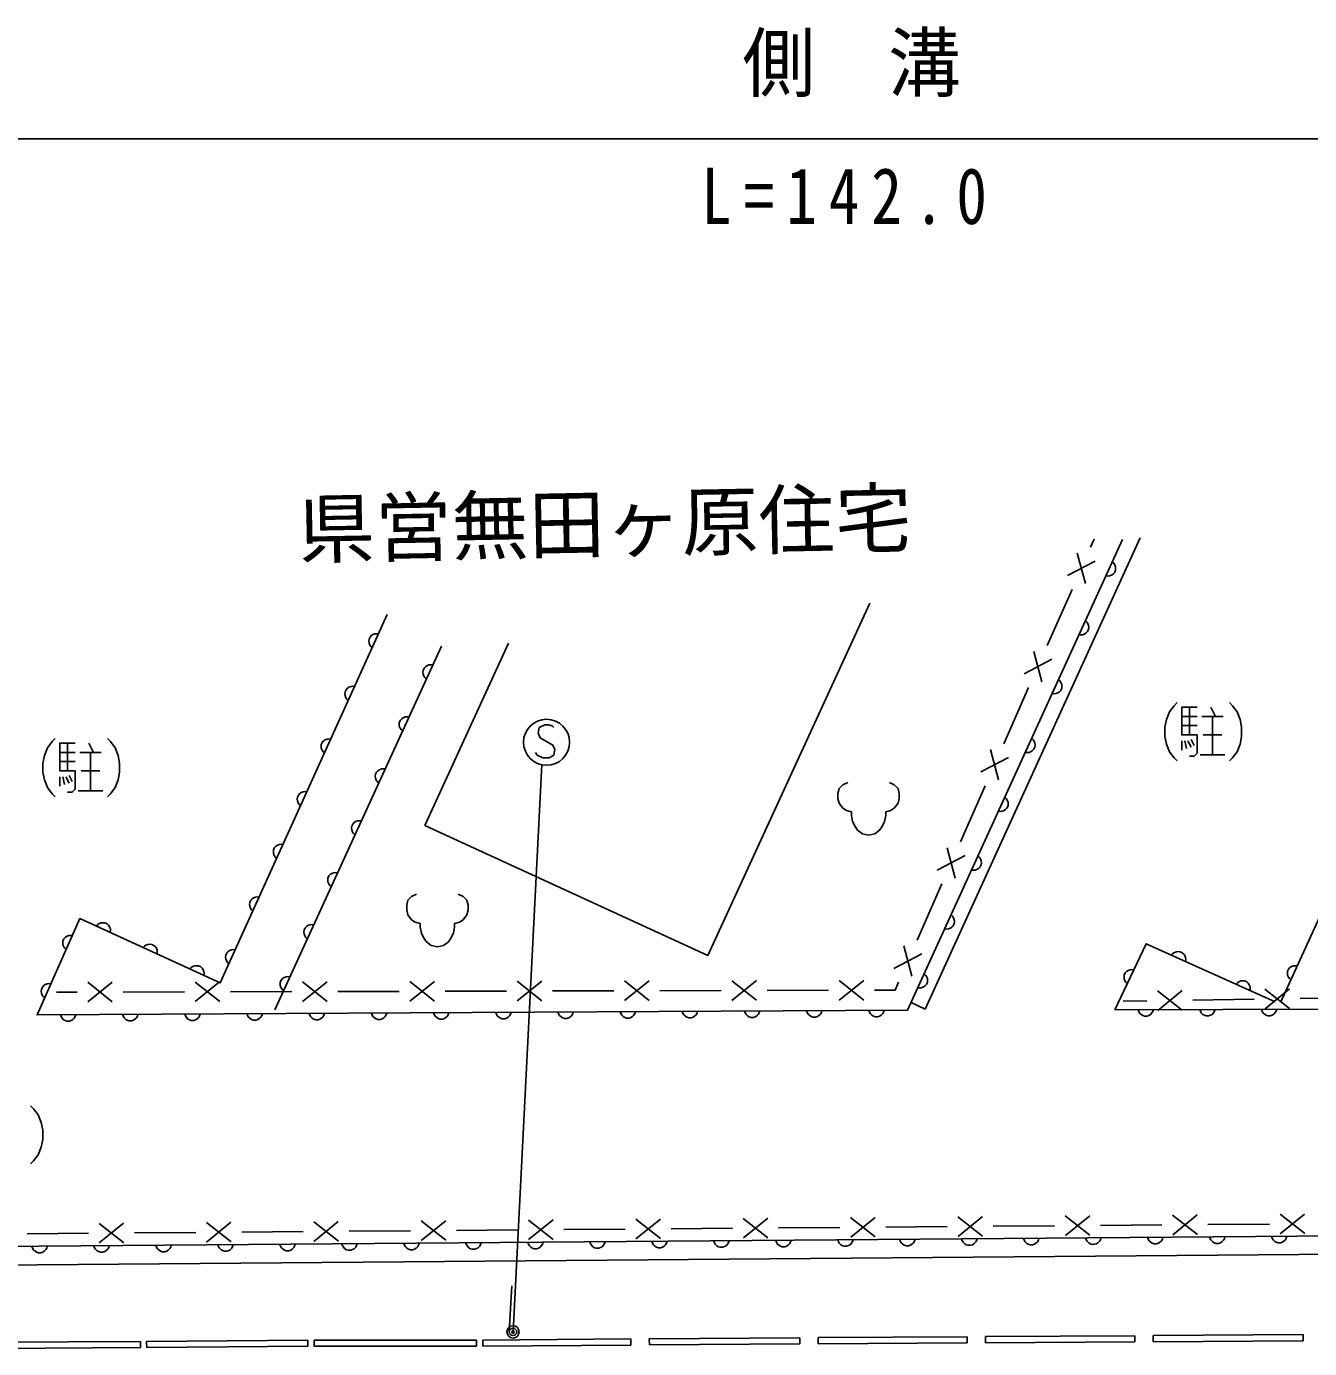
# Model space of a CAD drawing. Units: millimetres, scale not verified. Extents: x 40000 to 680000, y 20000 to 380000.
# Drawn here: x 164314 to 206143, y 284579 to 327690 of the extents above; entities that cross this region are included whole.
import ezdxf
from ezdxf.enums import TextEntityAlignment as Align

# ---------------------------------------------------------------- set-up
doc = ezdxf.new("R2010")
doc.units = ezdxf.units.MM
doc.header["$LTSCALE"] = 1000
doc.layers.add('M-BGD', color=7, linetype='Continuous', lineweight=25)
doc.styles.add('ＭＳ ゴシック', font='')
doc.styles.get('ＭＳ ゴシック').set_extended_font_data('MS Gothic')

msp = doc.modelspace()

# ---------------------------------------------------------------- linework, layer by layer
at = {"layer": 'M-BGD'}
for p, q in [((109883, 324022), (251670, 324022)), ((200620, 311017), (193609, 295650)), ((199120, 310966), (199005, 310706)), ((198834, 309525), (198571, 310515)), ((199157, 310257), (198248, 309783)), ((198399, 309334), (197592, 307504)), ((211357, 309361), (205196, 295865)), ((177842, 307487), (172410, 295629)), ((180031, 307575), (177302, 301638)), ((197743, 307055), (196835, 306581)), ((197420, 306323), (197158, 307313)), ((196986, 306132), (196179, 304302)), ((202229, 305490), (202229, 304590)), ((202929, 305490), (203079, 305190)), ((201979, 305190), (202479, 305190)), ((201979, 304890), (202479, 304890)), ((202629, 305190), (203329, 305190)), ((202979, 305190), (202979, 303940)), ((201979, 304390), (201979, 304090)), ((202079, 304390), (202129, 304140)), ((202179, 304390), (202279, 304190)), ((202279, 304440), (202379, 304240)), ((202679, 304590), (203279, 304590)), ((165402, 304020), (165902, 304020)), ((165652, 304320), (165652, 303420)), ((166052, 304020), (166752, 304020)), ((166352, 304320), (166502, 304020)), ((166402, 304020), (166402, 302770)), ((196007, 303121), (195745, 304111)), ((203379, 303940), (202579, 303940)), ((165402, 303720), (165902, 303720)), ((180176, 285121), (181115, 303622)), ((196330, 303853), (195422, 303379)), ((165402, 303220), (165402, 302920)), ((165502, 303220), (165552, 302970)), ((165602, 303220), (165702, 303020)), ((165702, 303270), (165802, 303070)), ((166102, 303420), (166702, 303420)), ((166802, 302770), (166002, 302770)), ((195573, 302930), (194765, 301100)), ((194917, 300651), (194008, 300177)), ((194594, 299919), (194331, 300909)), ((194160, 299728), (193352, 297898)), ((193181, 296717), (192918, 297707)), ((193504, 297449), (192595, 296975)), ((165964, 296201), (165295, 296200)), ((167114, 295884), (166313, 296522)), ((166314, 295882), (167113, 296524)), ((169464, 296210), (167464, 296205)), ((170614, 295893), (169813, 296531)), ((169814, 295891), (170613, 296532)), ((172964, 296218), (170964, 296213)), ((174114, 295901), (173313, 296539)), ((173314, 295899), (174113, 296541)), ((176464, 296227), (174464, 296222)), ((177614, 295910), (176813, 296548)), ((176814, 295908), (177613, 296550)), ((179964, 296235), (177964, 296230)), ((181114, 295918), (180313, 296556)), ((180314, 295916), (181113, 296558)), ((183464, 296244), (181464, 296239)), ((184614, 295927), (183813, 296565)), ((183814, 295925), (184613, 296567)), ((186964, 296252), (184964, 296248)), ((188114, 295935), (187313, 296573)), ((187314, 295933), (188113, 296575)), ((190464, 296261), (188464, 296256)), ((191614, 295944), (190813, 296582)), ((190814, 295942), (191613, 296584)), ((192632, 296266), (191963, 296265)), ((192746, 296526), (192632, 296266)), ((201995, 295613), (201185, 296241)), ((201195, 295601), (201985, 296253)), ((205494, 295667), (204685, 296294)), ((204694, 295654), (205484, 296306)), ((193609, 295650), (193155, 295858)), ((200840, 295915), (200067, 295903)), ((204339, 295969), (202340, 295938)), ((207839, 296023), (205839, 295992)), ((191985, 288217), (191180, 288851)), ((191185, 288211), (191980, 288857)), ((195485, 288244), (194680, 288878)), ((194685, 288238), (195480, 288884)), ((198985, 288271), (198180, 288905)), ((198185, 288265), (198980, 288911)), ((202485, 288299), (201680, 288932)), ((201685, 288292), (202480, 288939)), ((205985, 288326), (205180, 288959)), ((205185, 288319), (205980, 288966)), ((167486, 288027), (166681, 288661)), ((166686, 288021), (167481, 288667)), ((170986, 288055), (170181, 288688)), ((170186, 288048), (170981, 288695)), ((174486, 288082), (173681, 288715)), ((173686, 288075), (174481, 288722)), ((176833, 288420), (174833, 288404)), ((177986, 288109), (177181, 288743)), ((177186, 288103), (177981, 288749)), ((180333, 288447), (178333, 288431)), ((181485, 288136), (180680, 288770)), ((180685, 288130), (181480, 288776)), ((183833, 288474), (181833, 288459)), ((184985, 288163), (184180, 288797)), ((184185, 288157), (184980, 288803)), ((187333, 288501), (185333, 288486)), ((188485, 288190), (187680, 288824)), ((187685, 288184), (188480, 288830)), ((190833, 288528), (188833, 288513)), ((194333, 288555), (192333, 288540)), ((197832, 288582), (195833, 288567)), ((201332, 288610), (199332, 288594)), ((204832, 288637), (202832, 288621)), ((127367, 287615), (224349, 288389)), ((166333, 288338), (164333, 288323)), ((169833, 288366), (167833, 288350)), ((173333, 288393), (171333, 288377)), ((224351, 287789), (128374, 287023)), ((180056, 285127), (180133, 286625)), ((190126, 284936), (194980, 284966)), ((194980, 284966), (194982, 284766)), ((195581, 284970), (200442, 284997)), ((195581, 284970), (195582, 284770)), ((200442, 284997), (200443, 284797)), ((201042, 285000), (205936, 285034)), ((201042, 285000), (201043, 284800)), ((205936, 285034), (205938, 284834)), ((162766, 284779), (168034, 284811)), ((162767, 284579), (168035, 284611)), ((168034, 284811), (168035, 284611)), ((168233, 284812), (173489, 284854)), ((168233, 284812), (168235, 284612)), ((168235, 284612), (173491, 284654)), ((173489, 284854), (173491, 284654)), ((173691, 284856), (178990, 284858)), ((173691, 284856), (173691, 284656)), ((173691, 284656), (178990, 284658)), ((178990, 284858), (178990, 284658)), ((179188, 284858), (184020, 284895)), ((179188, 284858), (179190, 284658)), ((179190, 284658), (184021, 284695)), ((184020, 284895), (184021, 284695)), ((184620, 284899), (189526, 284932)), ((184620, 284899), (184621, 284699)), ((184621, 284699), (189528, 284732)), ((189526, 284932), (189528, 284732)), ((190126, 284936), (190128, 284736)), ((190128, 284736), (194982, 284766)), ((195582, 284770), (200443, 284797)), ((201043, 284800), (205938, 284834))]:
    msp.add_line(p, q, dxfattribs=at)
for points in [[(176079, 308513), (170633, 296499), (166060, 298602), (164660, 295457), (193040, 295614), (200046, 310960)], [(199504, 309774), (199567, 309767), (199625, 309774), (199691, 309798), (199739, 309831), (199782, 309878), (199816, 309950), (199822, 310013), (199816, 310071), (199791, 310137), (199758, 310185), (199712, 310229)], [(177302, 301638), (186531, 297396), (191813, 308887)], [(198628, 307855), (198691, 307849), (198749, 307855), (198815, 307880), (198863, 307913), (198907, 307959), (198940, 308032), (198947, 308095), (198940, 308153), (198915, 308219), (198882, 308267), (198836, 308310)], [(175794, 307883), (175731, 307889), (175673, 307883), (175607, 307858), (175559, 307825), (175516, 307778), (175483, 307705), (175476, 307642), (175483, 307585), (175508, 307518), (175541, 307470), (175587, 307427)], [(199799, 295627), (227933, 295711), (232924, 307550)], [(177558, 306868), (177495, 306875), (177437, 306868), (177371, 306843), (177323, 306810), (177279, 306764), (177246, 306692), (177239, 306629), (177246, 306571), (177270, 306504), (177303, 306456), (177350, 306413)], [(175015, 306166), (174953, 306173), (174895, 306166), (174828, 306141), (174780, 306108), (174738, 306062), (174704, 305989), (174698, 305926), (174705, 305868), (174729, 305802), (174763, 305754), (174809, 305711)], [(197753, 305937), (197816, 305930), (197873, 305937), (197940, 305962), (197988, 305995), (198031, 306041), (198064, 306114), (198071, 306177), (198064, 306235), (198040, 306301), (198007, 306349), (197960, 306392)], [(201829, 305640), (201729, 305540), (201579, 305340), (201479, 305090), (201429, 304840), (201429, 304540), (201479, 304290), (201579, 304040), (201729, 303840), (201829, 303740)], [(202479, 305490), (201979, 305490), (201979, 304590), (202479, 304590), (202479, 303990), (202379, 303890), (202229, 303890)], [(203529, 305640), (203629, 305540), (203779, 305340), (203879, 305090), (203929, 304840), (203929, 304540), (203879, 304290), (203779, 304040), (203629, 303840), (203529, 303740)], [(176782, 305174), (176719, 305180), (176661, 305174), (176595, 305149), (176547, 305116), (176503, 305070), (176470, 304997), (176463, 304935), (176470, 304877), (176494, 304810), (176527, 304762), (176574, 304719)], [(181509, 304828), (181449, 304888), (181329, 304918), (181209, 304918), (181029, 304828), (180999, 304648), (181059, 304498), (181479, 304258), (181539, 304108), (181509, 303928), (181359, 303838), (181149, 303838), (180969, 303928), (180909, 304018)], [(165252, 304470), (165152, 304370), (165002, 304170), (164902, 303920), (164852, 303670), (164852, 303370), (164902, 303120), (165002, 302870), (165152, 302670), (165252, 302570)], [(166952, 304470), (167052, 304370), (167202, 304170), (167302, 303920), (167352, 303670), (167352, 303370), (167302, 303120), (167202, 302870), (167052, 302670), (166952, 302570)], [(174237, 304450), (174174, 304457), (174117, 304450), (174050, 304425), (174002, 304392), (173959, 304345), (173926, 304273), (173920, 304210), (173927, 304152), (173951, 304086), (173985, 304038), (174031, 303995)], [(196877, 304019), (196940, 304012), (196998, 304019), (197064, 304043), (197112, 304076), (197155, 304123), (197188, 304195), (197195, 304258), (197189, 304316), (197164, 304382), (197131, 304430), (197085, 304474)], [(165902, 304320), (165402, 304320), (165402, 303420), (165902, 303420), (165902, 302820), (165802, 302720), (165652, 302720)], [(176006, 303480), (175943, 303486), (175885, 303480), (175819, 303455), (175771, 303422), (175728, 303376), (175694, 303303), (175687, 303241), (175694, 303183), (175719, 303116), (175752, 303068), (175798, 303025)], [(173459, 302734), (173396, 302740), (173338, 302734), (173272, 302709), (173224, 302675), (173181, 302629), (173148, 302556), (173142, 302493), (173148, 302435), (173173, 302369), (173206, 302321), (173253, 302278)], [(191087, 303040), (190927, 302960), (190807, 302840), (190767, 302680), (190767, 302520), (190807, 302360), (190927, 302200), (191047, 302120), (191207, 302080), (191207, 301960), (191247, 301760), (191327, 301600), (191407, 301480), (191567, 301360), (191767, 301320), (191967, 301360), (192127, 301480), (192207, 301600), (192287, 301760), (192327, 301960), (192327, 302080), (192487, 302120), (192607, 302200), (192727, 302360), (192767, 302520), (192767, 302680), (192727, 302840), (192607, 302960), (192447, 303040)], [(196001, 302100), (196064, 302094), (196122, 302100), (196188, 302125), (196236, 302158), (196279, 302204), (196313, 302277), (196319, 302340), (196313, 302398), (196288, 302464), (196255, 302512), (196209, 302555)], [(175230, 301786), (175167, 301792), (175109, 301786), (175043, 301761), (174995, 301728), (174952, 301682), (174918, 301609), (174912, 301546), (174918, 301488), (174943, 301422), (174976, 301374), (175022, 301331)], [(172681, 301017), (172618, 301024), (172560, 301017), (172494, 300992), (172446, 300959), (172403, 300913), (172370, 300840), (172364, 300777), (172370, 300719), (172395, 300653), (172428, 300605), (172475, 300562)], [(195126, 300182), (195188, 300175), (195246, 300182), (195313, 300207), (195361, 300240), (195404, 300286), (195437, 300359), (195444, 300422), (195437, 300480), (195412, 300546), (195379, 300594), (195333, 300637)], [(174454, 300091), (174391, 300098), (174333, 300092), (174267, 300067), (174219, 300034), (174176, 299988), (174142, 299915), (174136, 299852), (174142, 299794), (174167, 299728), (174200, 299680), (174246, 299637)], [(171903, 299301), (171840, 299307), (171782, 299301), (171716, 299276), (171668, 299243), (171625, 299196), (171592, 299123), (171586, 299061), (171592, 299003), (171617, 298936), (171650, 298888), (171697, 298846)], [(177031, 299400), (176871, 299320), (176751, 299200), (176711, 299040), (176711, 298880), (176751, 298720), (176871, 298560), (176991, 298480), (177151, 298440), (177151, 298320), (177191, 298120), (177271, 297960), (177351, 297840), (177511, 297720), (177711, 297680), (177911, 297720), (178071, 297840), (178151, 297960), (178231, 298120), (178271, 298320), (178271, 298440), (178431, 298480), (178551, 298560), (178671, 298720), (178711, 298880), (178711, 299040), (178671, 299200), (178551, 299320), (178391, 299400)], [(167049, 298147), (167056, 298210), (167050, 298268), (167025, 298335), (166992, 298383), (166946, 298426), (166874, 298459), (166811, 298466), (166753, 298460), (166686, 298435), (166638, 298402), (166595, 298356)], [(173678, 298397), (173615, 298404), (173557, 298398), (173491, 298373), (173443, 298340), (173400, 298294), (173366, 298221), (173360, 298158), (173366, 298100), (173391, 298034), (173424, 297986), (173470, 297943)], [(194250, 298264), (194313, 298257), (194371, 298264), (194437, 298288), (194485, 298321), (194528, 298368), (194561, 298440), (194568, 298503), (194562, 298561), (194537, 298627), (194504, 298675), (194457, 298719)], [(165812, 298045), (165749, 298051), (165691, 298044), (165625, 298018), (165577, 297985), (165535, 297938), (165502, 297865), (165496, 297802), (165503, 297744), (165528, 297678), (165562, 297630), (165608, 297588)], [(168574, 297446), (168580, 297509), (168574, 297567), (168550, 297633), (168517, 297681), (168471, 297725), (168398, 297758), (168335, 297765), (168277, 297759), (168211, 297734), (168163, 297701), (168119, 297655)], [(171125, 297585), (171062, 297591), (171004, 297584), (170938, 297560), (170890, 297526), (170847, 297480), (170814, 297407), (170807, 297344), (170814, 297286), (170839, 297220), (170872, 297172), (170919, 297129)], [(205026, 295886), (200821, 297781), (199799, 295627)], [(202100, 297204), (202106, 297267), (202099, 297325), (202074, 297391), (202041, 297439), (201995, 297482), (201922, 297515), (201859, 297521), (201801, 297515), (201735, 297489), (201687, 297456), (201644, 297410)], [(170098, 296745), (170105, 296808), (170098, 296866), (170074, 296932), (170041, 296980), (169995, 297023), (169922, 297057), (169859, 297064), (169801, 297057), (169735, 297033), (169687, 297000), (169644, 296954)], [(205740, 297056), (205677, 297063), (205619, 297056), (205552, 297032), (205504, 296999), (205461, 296952), (205428, 296880), (205421, 296817), (205428, 296759), (205453, 296692), (205486, 296644), (205532, 296601)], [(172902, 296703), (172839, 296710), (172781, 296704), (172715, 296679), (172667, 296646), (172624, 296600), (172591, 296527), (172584, 296464), (172590, 296406), (172615, 296340), (172648, 296292), (172694, 296249)], [(193374, 296345), (193437, 296339), (193495, 296345), (193561, 296370), (193609, 296403), (193652, 296449), (193686, 296522), (193692, 296585), (193686, 296643), (193661, 296709), (193628, 296757), (193582, 296800)], [(200417, 296930), (200354, 296937), (200296, 296932), (200230, 296908), (200181, 296876), (200137, 296830), (200103, 296758), (200095, 296695), (200101, 296637), (200125, 296570), (200157, 296522), (200203, 296478)], [(165112, 296472), (165049, 296478), (164991, 296471), (164925, 296446), (164877, 296412), (164835, 296366), (164802, 296292), (164796, 296229), (164803, 296172), (164828, 296106), (164862, 296058), (164909, 296015)], [(204202, 296257), (204209, 296320), (204202, 296378), (204177, 296444), (204144, 296492), (204097, 296535), (204024, 296568), (203961, 296574), (203903, 296567), (203837, 296542), (203789, 296509), (203746, 296463)], [(165424, 295462), (165444, 295402), (165475, 295352), (165525, 295302), (165575, 295272), (165635, 295253), (165715, 295253), (165775, 295273), (165825, 295304), (165874, 295354), (165904, 295404), (165924, 295464)], [(167451, 295473), (167471, 295413), (167502, 295363), (167552, 295313), (167602, 295284), (167662, 295264), (167742, 295264), (167802, 295285), (167852, 295315), (167902, 295365), (167931, 295415), (167951, 295475)], [(169478, 295484), (169498, 295424), (169529, 295374), (169579, 295324), (169629, 295295), (169689, 295275), (169769, 295275), (169829, 295296), (169879, 295326), (169929, 295376), (169958, 295427), (169978, 295487)], [(171505, 295495), (171526, 295435), (171556, 295385), (171606, 295336), (171656, 295306), (171716, 295286), (171796, 295287), (171856, 295307), (171906, 295337), (171956, 295388), (171986, 295438), (172005, 295498)], [(173532, 295506), (173553, 295446), (173583, 295396), (173633, 295347), (173683, 295317), (173744, 295297), (173824, 295298), (173883, 295318), (173933, 295348), (173983, 295399), (174013, 295449), (174032, 295509)], [(175560, 295517), (175580, 295457), (175610, 295408), (175660, 295358), (175711, 295328), (175771, 295309), (175851, 295309), (175911, 295329), (175960, 295360), (176010, 295410), (176040, 295460), (176060, 295520)], [(177587, 295529), (177607, 295469), (177637, 295419), (177688, 295369), (177738, 295339), (177798, 295320), (177878, 295320), (177938, 295340), (177988, 295371), (178037, 295421), (178067, 295471), (178087, 295531)], [(179614, 295540), (179634, 295480), (179664, 295430), (179715, 295380), (179765, 295351), (179825, 295331), (179905, 295331), (179965, 295352), (180015, 295382), (180064, 295432), (180094, 295482), (180114, 295542)], [(181641, 295551), (181661, 295491), (181692, 295441), (181742, 295391), (181792, 295362), (181852, 295342), (181932, 295342), (181992, 295363), (182042, 295393), (182092, 295443), (182121, 295494), (182141, 295554)], [(183668, 295562), (183688, 295502), (183719, 295452), (183769, 295403), (183819, 295373), (183879, 295353), (183959, 295354), (184019, 295374), (184069, 295404), (184119, 295455), (184148, 295505), (184168, 295565)], [(185695, 295573), (185716, 295513), (185746, 295463), (185796, 295414), (185846, 295384), (185906, 295364), (185986, 295365), (186046, 295385), (186096, 295415), (186146, 295466), (186175, 295516), (186195, 295576)], [(187722, 295584), (187743, 295524), (187773, 295475), (187823, 295425), (187873, 295395), (187933, 295376), (188013, 295376), (188073, 295396), (188123, 295427), (188173, 295477), (188203, 295527), (188222, 295587)], [(189749, 295596), (189770, 295536), (189800, 295486), (189850, 295436), (189900, 295406), (189961, 295387), (190041, 295387), (190100, 295407), (190150, 295438), (190200, 295488), (190230, 295538), (190249, 295598)], [(191777, 295607), (191797, 295547), (191827, 295497), (191877, 295447), (191928, 295418), (191988, 295398), (192068, 295398), (192128, 295419), (192177, 295449), (192227, 295499), (192257, 295549), (192277, 295609)], [(200554, 295629), (200574, 295569), (200604, 295519), (200655, 295470), (200705, 295440), (200765, 295420), (200845, 295420), (200905, 295440), (200955, 295471), (201004, 295521), (201034, 295571), (201054, 295631)], [(202564, 295635), (202584, 295575), (202614, 295525), (202664, 295476), (202714, 295446), (202774, 295426), (202854, 295426), (202914, 295446), (202964, 295477), (203014, 295527), (203044, 295577), (203064, 295637)], [(204573, 295641), (204593, 295581), (204624, 295531), (204674, 295482), (204724, 295452), (204784, 295432), (204864, 295432), (204924, 295452), (204974, 295483), (205024, 295533), (205053, 295583), (205073, 295643)], [(164446, 292499), (164546, 292399), (164696, 292199), (164796, 291949), (164846, 291699), (164846, 291399), (164796, 291149), (164696, 290899), (164546, 290699), (164446, 290599)], [(172577, 287976), (172598, 287916), (172628, 287866), (172679, 287817), (172729, 287787), (172789, 287768), (172869, 287768), (172929, 287789), (172979, 287819), (173028, 287870), (173058, 287920), (173077, 287980)], [(174598, 287992), (174618, 287932), (174649, 287883), (174699, 287833), (174749, 287803), (174809, 287784), (174889, 287784), (174949, 287805), (174999, 287835), (175049, 287886), (175078, 287936), (175098, 287996)], [(176618, 288008), (176639, 287948), (176669, 287899), (176719, 287849), (176770, 287819), (176830, 287800), (176910, 287801), (176970, 287821), (177019, 287851), (177069, 287902), (177099, 287952), (177118, 288012)], [(178639, 288024), (178659, 287965), (178690, 287915), (178740, 287865), (178790, 287836), (178850, 287816), (178930, 287817), (178990, 287837), (179040, 287868), (179090, 287918), (179119, 287968), (179139, 288028)], [(180659, 288041), (180680, 287981), (180710, 287931), (180760, 287881), (180811, 287852), (180871, 287832), (180951, 287833), (181011, 287853), (181060, 287884), (181110, 287934), (181140, 287984), (181159, 288044)], [(182680, 288057), (182700, 287997), (182730, 287947), (182781, 287897), (182831, 287868), (182891, 287848), (182971, 287849), (183031, 287869), (183081, 287900), (183130, 287950), (183160, 288000), (183180, 288061)], [(184700, 288073), (184720, 288013), (184751, 287963), (184801, 287914), (184852, 287884), (184912, 287864), (184992, 287865), (185052, 287886), (185101, 287916), (185151, 287966), (185180, 288017), (185200, 288077)], [(186720, 288089), (186741, 288029), (186771, 287979), (186822, 287930), (186872, 287900), (186932, 287881), (187012, 287881), (187072, 287902), (187122, 287932), (187171, 287982), (187201, 288033), (187220, 288093)], [(188741, 288105), (188761, 288045), (188792, 287995), (188842, 287946), (188892, 287916), (188953, 287897), (189033, 287897), (189092, 287918), (189142, 287948), (189192, 287999), (189221, 288049), (189241, 288109)], [(190761, 288121), (190782, 288061), (190812, 288012), (190863, 287962), (190913, 287932), (190973, 287913), (191053, 287913), (191113, 287934), (191163, 287964), (191212, 288015), (191242, 288065), (191261, 288125)], [(192782, 288137), (192802, 288077), (192833, 288028), (192883, 287978), (192933, 287948), (192994, 287929), (193074, 287930), (193133, 287950), (193183, 287980), (193233, 288031), (193262, 288081), (193282, 288141)], [(194802, 288153), (194823, 288094), (194853, 288044), (194904, 287994), (194954, 287965), (195014, 287945), (195094, 287946), (195154, 287966), (195204, 287997), (195253, 288047), (195283, 288097), (195302, 288157)], [(196823, 288170), (196843, 288110), (196874, 288060), (196924, 288010), (196974, 287981), (197034, 287961), (197114, 287962), (197174, 287982), (197224, 288013), (197274, 288063), (197303, 288113), (197323, 288174)], [(198843, 288186), (198864, 288126), (198894, 288076), (198944, 288026), (198995, 287997), (199055, 287977), (199135, 287978), (199195, 287998), (199244, 288029), (199294, 288079), (199324, 288129), (199343, 288190)], [(200864, 288202), (200884, 288142), (200915, 288092), (200965, 288043), (201015, 288013), (201075, 287993), (201155, 287994), (201215, 288015), (201265, 288045), (201315, 288095), (201344, 288146), (201364, 288206)], [(202884, 288218), (202905, 288158), (202935, 288108), (202985, 288059), (203036, 288029), (203096, 288010), (203176, 288010), (203236, 288031), (203285, 288061), (203335, 288111), (203365, 288162), (203384, 288222)], [(204905, 288234), (204925, 288174), (204955, 288124), (205006, 288075), (205056, 288045), (205116, 288026), (205196, 288026), (205256, 288047), (205306, 288077), (205355, 288128), (205385, 288178), (205405, 288238)], [(164495, 287911), (164516, 287852), (164546, 287802), (164597, 287752), (164647, 287723), (164707, 287703), (164787, 287704), (164847, 287724), (164897, 287755), (164946, 287805), (164976, 287855), (164995, 287915)], [(166516, 287928), (166536, 287868), (166567, 287818), (166617, 287768), (166667, 287739), (166728, 287719), (166808, 287720), (166867, 287740), (166917, 287771), (166967, 287821), (166996, 287871), (167016, 287932)], [(168536, 287944), (168557, 287884), (168587, 287834), (168638, 287785), (168688, 287755), (168748, 287735), (168828, 287736), (168888, 287757), (168938, 287787), (168987, 287837), (169017, 287888), (169036, 287948)], [(170557, 287960), (170577, 287900), (170608, 287850), (170658, 287801), (170708, 287771), (170768, 287752), (170848, 287752), (170908, 287773), (170958, 287803), (171008, 287853), (171037, 287904), (171057, 287964)]]:
    msp.add_lwpolyline(points, dxfattribs=at)
for centre, radius in [((181269, 304348), 750), ((180176, 285121), 200), ((180176, 285121), 120), ((180176, 285121), 40)]:
    msp.add_circle(centre, radius, dxfattribs=at)

# ---------------------------------------------------------------- texts
at = {"layer": 'M-BGD', "style": 'ＭＳ ゴシック', "width": 0.95}
msp.add_text('側\u3000溝', height=1833, dxfattribs=at).set_placement((187651, 325037), align=Align.BOTTOM_LEFT)
at = {"layer": 'M-BGD', "style": 'ＭＳ ゴシック'}
msp.add_text('県営無田ヶ原住宅', height=1833, rotation=1.1, dxfattribs=at).set_placement((173205, 309826), align=Align.BOTTOM_LEFT)
at = {"layer": 'M-BGD', "insert": (186309, 321219), "char_height": 1833, "attachment_point": 7, "style": 'ＭＳ ゴシック'}
msp.add_mtext('\\T1.39;\\W0.8;L=142.0', dxfattribs=at)

doc.saveas('drawing.dxf')
